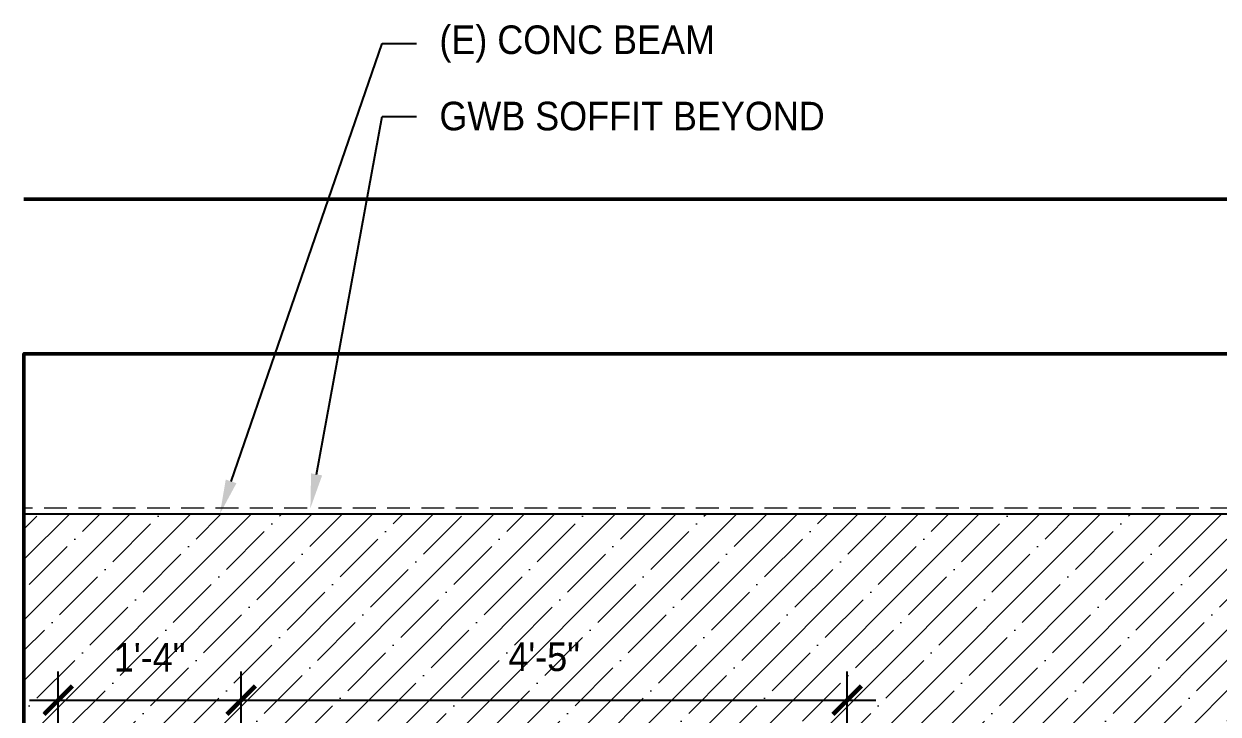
# Model space of a CAD drawing. Header units: inches. Extents: x -3027 to 6920, y -6604 to 320.
# Drawn here: x 799 to 903.4, y -4687.5 to -4627.2 of the extents above; entities that cross this region are included whole.
import ezdxf
from ezdxf import colors
from ezdxf.entities.mleader import LeaderData, LeaderLine
from ezdxf.math import Vec2, Vec3

# ---------------------------------------------------------------- set-up
doc = ezdxf.new("R2010")
doc.units = ezdxf.units.IN
doc.header["$LTSCALE"] = 4
doc.header["$MEASUREMENT"] = 0
doc.header["$PDMODE"] = 35
doc.header["$PDSIZE"] = -5
doc.linetypes.add('DASHED', pattern=[0.75, 0.5, -0.25])
doc.layers.get('0').update_dxf_attribs({"linetype": 'CONTINUOUS'})
doc.layers.get('Defpoints').update_dxf_attribs({"linetype": 'CONTINUOUS'})
for name, color, linetype, lineweight in [('A-ELEV-2', 5, 'CONTINUOUS', 25), ('A-ELEV-BYND', 9, 'DASHED', 9), ('A-ELEV-CUT', 3, 'CONTINUOUS', 50), ('A-ELEV-HTCH', 40, 'CONTINUOUS', 9), ('A-NOTE-DIM', 8, 'CONTINUOUS', 15), ('A-NOTE-REF', 8, 'CONTINUOUS', 15)]:
    doc.layers.add(name, color=color, linetype=linetype, lineweight=lineweight)
doc.styles.add('ANNOT-SM', font='swisse.ttf', dxfattribs={"width": 0.9, "height": 0.078125})
doc.dimstyles.new('DIM-ANNOT', dxfattribs={"dimtxt": 0.078125, "dimasz": 0.078125, "dimexe": 0.078125, "dimexo": 0.078125, "dimgap": 0.078125, "dimtad": 1, "dimzin": 11, "dimdsep": 46, "dimlunit": 4, "dimtxsty": 'ANNOT-SM', "dimblk1": 'ARCHTICK', "dimblk2": 'ARCHTICK', "dimsah": 1, "dimcen": 0, "dimdle": 0.078125, "dimclrd": 8, "dimclre": 8, "dimclrt": 8, "dimadec": 0, "dimazin": 0, "dimtfac": 4, "dimtofl": 0, "dimtmove": 2, "dimatfit": 3, "dimfxl": 1, "dimfrac": 2, "dimtzin": 0, "dimarcsym": 0})

# ---------------------------------------------------------------- blocks, each defined once
blk = doc.blocks.new('_ARCHTICK')
at = {"color": 0, "linetype": 'ByBlock', "const_width": 0.15}
blk.add_lwpolyline([(-0.5, -0.5), (0.5, 0.5)], dxfattribs=at)
blk = doc.blocks.new('*D170')
at = {"layer": 'A-NOTE-DIM', "color": 8, "lineweight": -2, "transparency": 16777216}
for p, q in [((802, -4689.5), (802, -4683.79)), ((818, -4689.5), (818, -4683.79)), ((799.5, -4686.29), (820.5, -4686.29))]:
    blk.add_line(p, q, dxfattribs=at)
at = {"layer": 'Defpoints', "color": 0, "transparency": 16777216}
for p in [(818, -4686.29), (802, -4692), (818, -4692)]:
    blk.add_point(p, dxfattribs=at)
at = {"layer": 'A-NOTE-DIM', "color": 8, "lineweight": -2, "transparency": 16777216, "xscale": 2.5, "yscale": 2.5, "zscale": 2.5, "rotation": 180}
blk.add_blockref('_ARCHTICK', (802, -4686.29), dxfattribs=at)
at = {"layer": 'A-NOTE-DIM', "color": 8, "lineweight": -2, "transparency": 16777216, "xscale": 2.5, "yscale": 2.5, "zscale": 2.5}
blk.add_blockref('_ARCHTICK', (818, -4686.29), dxfattribs=at)
at = {"layer": 'A-NOTE-DIM', "color": 8, "transparency": 16777216, "insert": (810, -4682.54), "char_height": 2.5, "attachment_point": 5, "style": 'ANNOT-SM'}
blk.add_mtext('1\'-4" ', dxfattribs=at)
blk = doc.blocks.new('*D172')
at = {"layer": 'A-NOTE-DIM', "color": 8, "lineweight": -2, "transparency": 16777216}
for p, q in [((818, -4689.5), (818, -4683.79)), ((871, -4689.5), (871, -4683.79)), ((815.5, -4686.29), (873.5, -4686.29))]:
    blk.add_line(p, q, dxfattribs=at)
at = {"layer": 'Defpoints', "color": 0, "transparency": 16777216}
for p in [(871, -4686.29), (818, -4692), (871, -4692)]:
    blk.add_point(p, dxfattribs=at)
at = {"layer": 'A-NOTE-DIM', "color": 8, "lineweight": -2, "transparency": 16777216, "xscale": 2.5, "yscale": 2.5, "zscale": 2.5, "rotation": 180}
blk.add_blockref('_ARCHTICK', (818, -4686.29), dxfattribs=at)
at = {"layer": 'A-NOTE-DIM', "color": 8, "lineweight": -2, "transparency": 16777216, "xscale": 2.5, "yscale": 2.5, "zscale": 2.5}
blk.add_blockref('_ARCHTICK', (871, -4686.29), dxfattribs=at)
at = {"layer": 'A-NOTE-DIM', "color": 8, "transparency": 16777216, "insert": (844.5, -4682.51), "char_height": 2.5, "attachment_point": 5, "style": 'ANNOT-SM'}
blk.add_mtext('4\'-5" ', dxfattribs=at)

msp = doc.modelspace()

# ---------------------------------------------------------------- hatches: boundary and pattern name
at = {"layer": 'A-ELEV-HTCH'}
h = msp.add_hatch(dxfattribs=at)
h.set_pattern_fill('ANSI35', color=256, scale=15)
h.paths.add_polyline_path([(937.0002, -4670), (799.0002, -4670), (799.0002, -4746), (802.0002, -4746), (802.0002, -4692), (871.0002, -4692), (871.0002, -4746), (937.0002, -4746)])

# ---------------------------------------------------------------- linework, layer by layer
at = {"layer": 'A-ELEV-2'}
msp.add_line((799.0002, -4670), (937.0002, -4670), dxfattribs=at)
at = {"layer": 'A-ELEV-BYND'}
msp.add_line((937.76806, -4669.5), (799.0002, -4669.5), dxfattribs=at)
at = {"layer": 'A-ELEV-CUT'}
msp.add_line((914.5002, -4642.5), (799.0002, -4642.5), dxfattribs=at)
msp.add_lwpolyline([(958.5002, -4656), (937.0002, -4670), (937.0002, -4800), (799.0002, -4800), (799.0002, -4656), (918.5002, -4656)], dxfattribs=at)

# ---------------------------------------------------------------- dimensions: what is measured, and where the dimension line sits
at = {"layer": 'A-NOTE-DIM'}
for base, p1, p2, picture, middle in [((818.0002, -4686.28883), (802.0002, -4692), (818.0002, -4692), '*D170', (810.0002, -4682.53883)), ((871.0002, -4686.28883), (818.0002, -4692), (871.0002, -4692), '*D172', (844.5002, -4682.50587))]:
    dim = msp.add_linear_dim(base=base, p1=p1, p2=p2, dimstyle='DIM-ANNOT', override={"dimpost": ' '}, dxfattribs=at)
    dim.commit()
    dim.dimension.update_dxf_attribs({"geometry": picture, "text_midpoint": middle})

# ---------------------------------------------------------------- leaders
at = {"layer": 'A-NOTE-REF'}
ml = msp.add_multileader_mtext('Standard', dxfattribs=at)
ml.set_content('(E) CONC BEAM', color=256, style='ANNOT-SM')
ml.set_leader_properties()
ml.build(insert=Vec2(0, 0))
ml.multileader.update_dxf_attribs({"dogleg_length": 0.09375, "arrow_head_size": 3, "scale": 32})
ctx = ml.context
ctx.base_point, ctx.scale, ctx.char_height, ctx.arrow_head_size, ctx.plane_origin = Vec3(833.34105, -4628.88011), 32, 2.5, 3, Vec3(821.64125, -4638.5)
notes = []
notes.append((ctx, [(0, (1, 1, 0), (830.34105, -4628.88011), (1, 0), 3, [(0, [(816.14337, -4670)], 0, [])])]))
ctx.mtext.insert, ctx.mtext.flow_direction = Vec3(835.34105, -4627.30134), 5
ml = msp.add_multileader_mtext('Standard', dxfattribs=at)
ml.set_content('GWB SOFFIT BEYOND', color=256, style='ANNOT-SM')
ml.set_leader_properties()
ml.build(insert=Vec2(0, 0))
ml.multileader.update_dxf_attribs({"dogleg_length": 0.09375, "arrow_head_size": 3, "scale": 32})
ctx = ml.context
ctx.base_point, ctx.scale, ctx.char_height, ctx.arrow_head_size, ctx.plane_origin = Vec3(833.34105, -4635.25665), 32, 2.5, 3, Vec3(821.64125, -4644.87654)
notes.append((ctx, [(0, (1, 1, 0), (830.34105, -4635.25665), (1, 0), 3, [(0, [(824.05934, -4669.5)], 0, [])])]))
ctx.mtext.insert, ctx.mtext.width, ctx.mtext.flow_direction = Vec3(835.34105, -4633.97369), 28.7912472, 5
for ctx, leaders in notes:
    for number, flags, end, landing, length, lines in leaders:
        leader = LeaderData()
        leader.index, (leader.has_last_leader_line, leader.has_dogleg_vector, leader.attachment_direction) = number, flags
        leader.last_leader_point, leader.dogleg_vector, leader.dogleg_length = Vec3(end), Vec3(landing), length
        for number, points, colour, breaks in lines:
            line = LeaderLine()
            line.index, line.vertices, line.color, line.breaks = number, Vec3.list(points), colors.encode_raw_color(colour), breaks
            leader.lines.append(line)
        ctx.leaders.append(leader)

doc.saveas('drawing.dxf')
